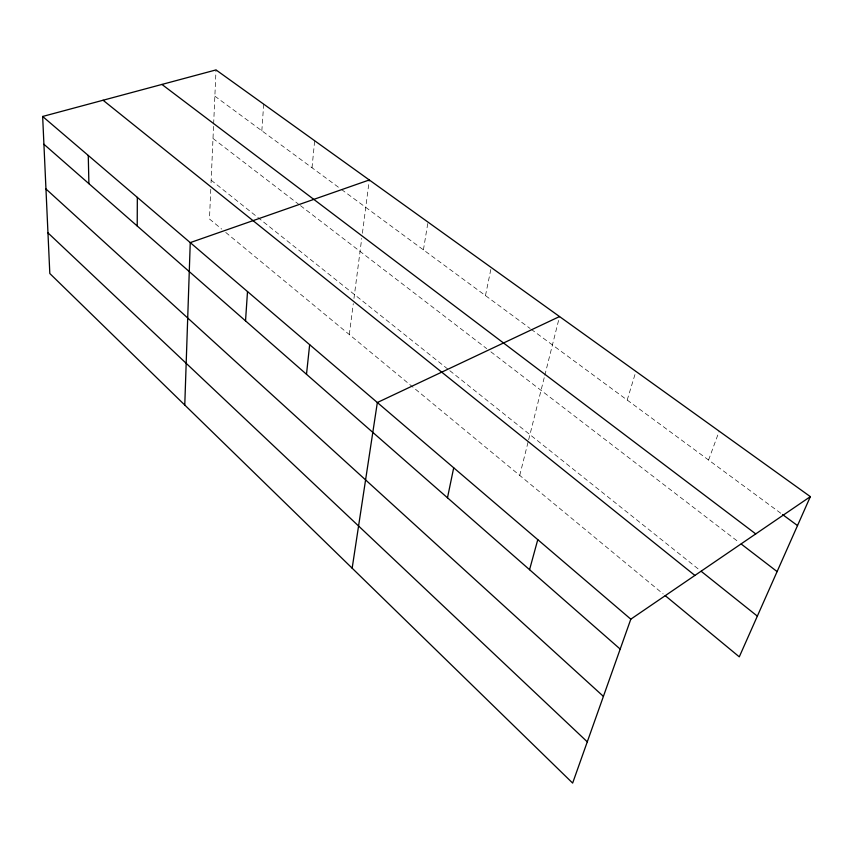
<?xml version="1.0" encoding="UTF-8"?>
<svg xmlns="http://www.w3.org/2000/svg" width="853" height="853" viewBox="0 0 853 853"><rect width="100%" height="100%" fill="white"/><g stroke="black" fill="none" stroke-linecap="round" stroke-linejoin="round"><path stroke-width="0.64" stroke-dasharray="4.26 3.2" d="M210.776 189.259L209.465 218.986L221.673 229.073M211.054 182.798L213.581 125.263M213.645 123.941L216.012 69.914M261.839 130.776L263.684 104.141M312.017 167.764L314.661 140.745M349.293 334.547L353.302 303.604M353.963 298.454L361.725 238.445M362.397 233.264L369.296 179.962M423.419 249.865L427.993 222.111M485.464 295.596L491.221 267.511M519.733 475.398L528.348 441.001M528.668 439.732L544.523 376.472M544.843 375.213L559.536 316.559M627.19 400.046L635.922 371.407M708.576 460.023L719.196 431.191M214.86 96.154L340.464 188.726M341.52 189.505L530.108 328.49M531.174 329.279L781.444 513.73M213.005 138.485L299.446 204.859M300.48 205.658L486.7 348.621M490.88 351.831L739.125 542.423M211.171 180.207L448.806 369.882M449.83 370.692L699.119 569.665M225.736 232.432L663.197 593.965"/><path stroke-width="1.28" d="M137.216 225.992L137.333 197.384M184.77 405.047L190.251 242.615L369.296 179.962M245.525 320.877L247.509 291.555M306.494 374.286L309.66 344.676M352.161 568.194L377.346 402.52L559.536 316.559M447.484 497.789L453.7 467.785M529.564 569.697L537.774 539.65M810.35 496.638L630.815 619.171L572.64 783.086L49.815 273.514L42.65 116.466L216.012 69.914L810.35 496.638L739.284 656.842L665.223 595.639M782.51 514.519L797.512 525.576M161.931 84.436L755.747 533.914M741.236 544.043L777.104 571.585M701.198 571.318L757.347 616.133M103.074 100.238L694.896 575.434M42.65 116.466L630.815 619.171M43.919 144.264L620.195 649.09M45.955 188.971L603.412 696.389M47.96 232.869L587.28 741.833M88.264 155.449L88.893 183.662"/></g></svg>
